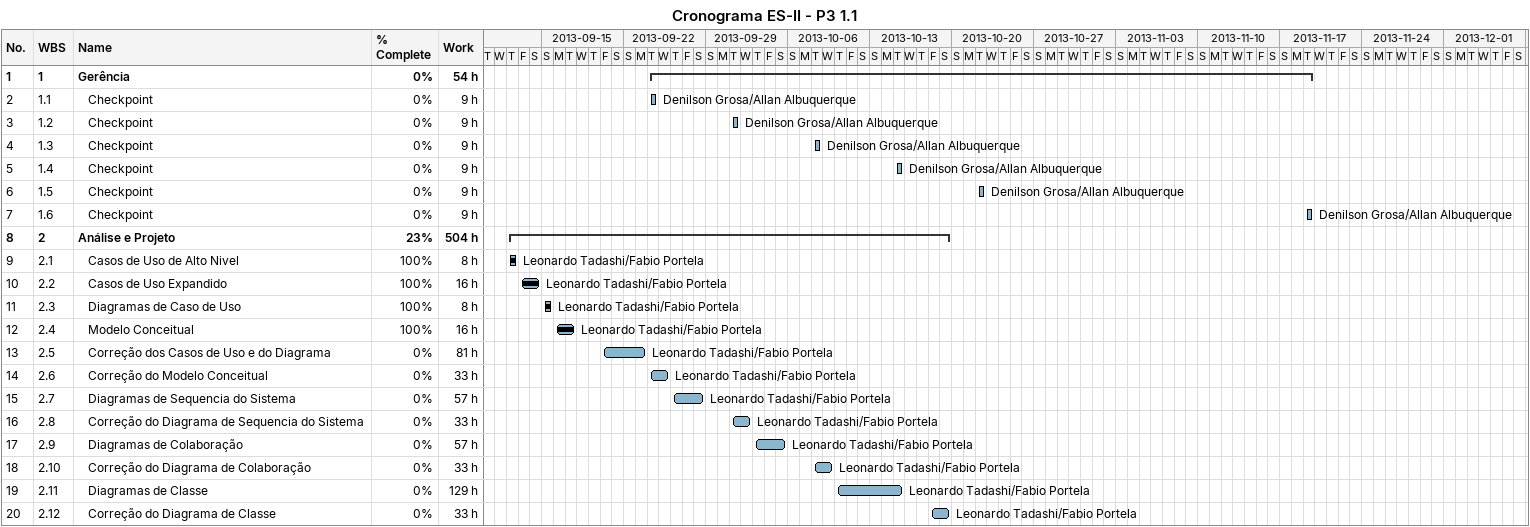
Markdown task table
Cronograma ES-II - P3 1.1

| ID | WBS | Task | Start | Finish | Resources | % complete | Work (h) |
|---|---|---|---|---|---|---|---|
| 1 | 1 | **Gerência** | 2013-09-24 | 2013-11-19 |  | 0 | 54 |
| 2 | 1.1 | Checkpoint | 2013-09-24 | 2013-09-24 | Denilson Grosa/Allan Albuquerque | 0 | 9 |
| 3 | 1.2 | Checkpoint | 2013-10-01 | 2013-10-01 | Denilson Grosa/Allan Albuquerque | 0 | 9 |
| 4 | 1.3 | Checkpoint | 2013-10-08 | 2013-10-08 | Denilson Grosa/Allan Albuquerque | 0 | 9 |
| 5 | 1.4 | Checkpoint | 2013-10-15 | 2013-10-15 | Denilson Grosa/Allan Albuquerque | 0 | 9 |
| 6 | 1.5 | Checkpoint | 2013-10-22 | 2013-10-22 | Denilson Grosa/Allan Albuquerque | 0 | 9 |
| 7 | 1.6 | Checkpoint | 2013-11-19 | 2013-11-19 | Denilson Grosa/Allan Albuquerque | 0 | 9 |
| 8 | 2 | **Análise e Projeto** | 2013-09-12 | 2013-10-19 |  | 23 | 504 |
| 9 | 2.1 | Casos de Uso de Alto Nivel | 2013-09-12 | 2013-09-12 | Leonardo Tadashi/Fabio Portela | 100 | 8 |
| 10 | 2.2 | Casos de Uso Expandido | 2013-09-13 | 2013-09-14 | Leonardo Tadashi/Fabio Portela | 100 | 16 |
| 11 | 2.3 | Diagramas de Caso de Uso | 2013-09-15 | 2013-09-15 | Leonardo Tadashi/Fabio Portela | 100 | 8 |
| 12 | 2.4 | Modelo Conceitual | 2013-09-16 | 2013-09-17 | Leonardo Tadashi/Fabio Portela | 100 | 16 |
| 13 | 2.5 | Correção dos Casos de Uso e do Diagrama | 2013-09-20 | 2013-09-23 | Leonardo Tadashi/Fabio Portela | 0 | 81 |
| 14 | 2.6 | Correção do Modelo Conceitual | 2013-09-24 | 2013-09-25 | Leonardo Tadashi/Fabio Portela | 0 | 33 |
| 15 | 2.7 | Diagramas de Sequencia do Sistema | 2013-09-26 | 2013-09-28 | Leonardo Tadashi/Fabio Portela | 0 | 57 |
| 16 | 2.8 | Correção do Diagrama de Sequencia do Sistema | 2013-10-01 | 2013-10-02 | Leonardo Tadashi/Fabio Portela | 0 | 33 |
| 17 | 2.9 | Diagramas de Colaboração | 2013-10-03 | 2013-10-05 | Leonardo Tadashi/Fabio Portela | 0 | 57 |
| 18 | 2.10 | Correção do Diagrama de Colaboração | 2013-10-08 | 2013-10-09 | Leonardo Tadashi/Fabio Portela | 0 | 33 |
| 19 | 2.11 | Diagramas de Classe | 2013-10-10 | 2013-10-15 | Leonardo Tadashi/Fabio Portela | 0 | 129 |
| 20 | 2.12 | Correção do Diagrama de Classe | 2013-10-18 | 2013-10-19 | Leonardo Tadashi/Fabio Portela | 0 | 33 |
